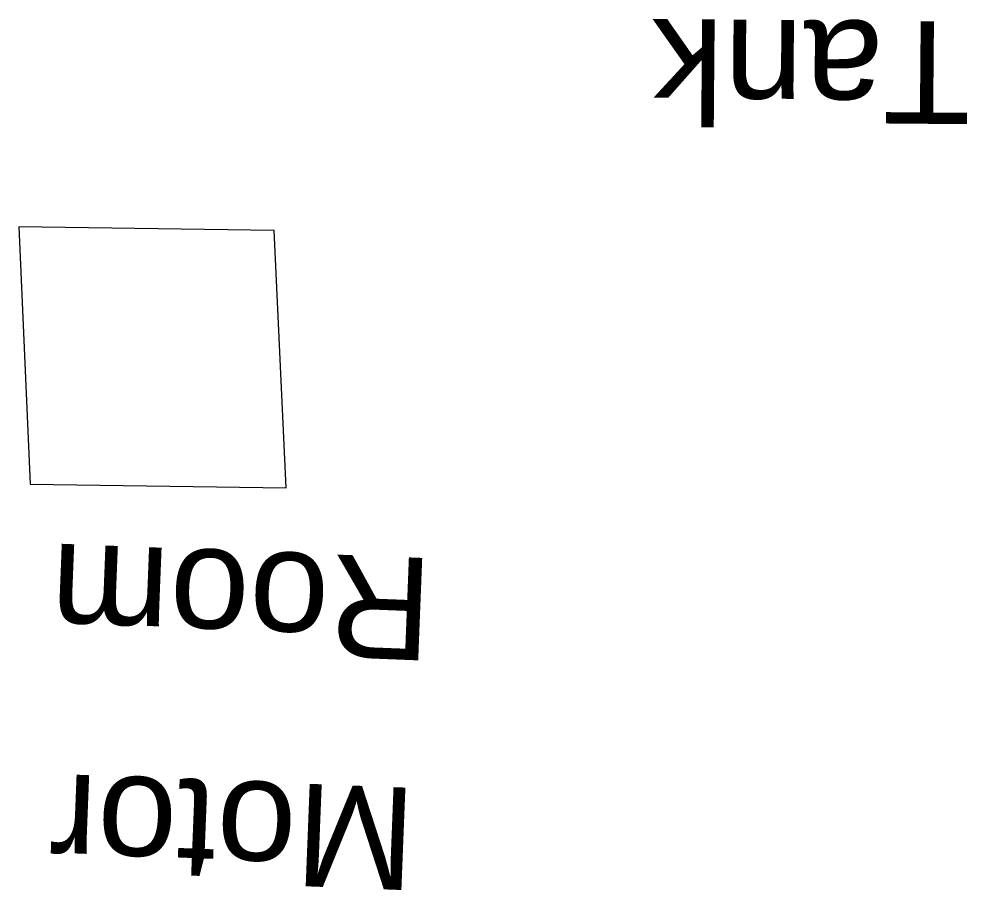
# Model space of a CAD drawing. Header units: metres. Extents: x 592467 to 614288, y 3398001 to 3402649.
# Drawn here: x 611183.18 to 611197.06, y 3401636.21 to 3401648.96 of the extents above; entities that cross this region are included whole.
import ezdxf

# ---------------------------------------------------------------- set-up
doc = ezdxf.new("R2010")
doc.units = ezdxf.units.M
doc.header["$MEASUREMENT"] = 0
doc.layers.add('Commercial Building Pucca', color=7, linetype='Continuous', lineweight=13)
doc.layers.add('Text', color=7, linetype='Continuous', lineweight=13)
doc.styles.add('ARIAL', font='arial.ttf')

msp = doc.modelspace()

# ---------------------------------------------------------------- linework, layer by layer
at = {"layer": 'Commercial Building Pucca'}
msp.add_3dface([(611186.9148, 3401645.8596), (611183.1817, 3401645.9154), (611183.3443, 3401642.1494), (611187.0938, 3401642.0933)], dxfattribs=at)
msp.add_3dface([(611186.9148, 3401645.8596), (611183.1817, 3401645.9154), (611183.3443, 3401642.1494), (611187.0938, 3401642.0933)], dxfattribs=at)

# ---------------------------------------------------------------- texts
at = {"layer": 'Text', "color": 0, "style": 'ARIAL'}
for s, rotation, p in [('Tank', 179.51194, (611197.1146, 3401648.9158)), ('Room', 177.75451, (611189.2549, 3401641.0629)), ('Motor', 177.75451, (611189.0087, 3401637.7023))]:
    msp.add_text(s, height=1.5, rotation=rotation, dxfattribs=at).set_placement(p)

doc.saveas('drawing.dxf')
